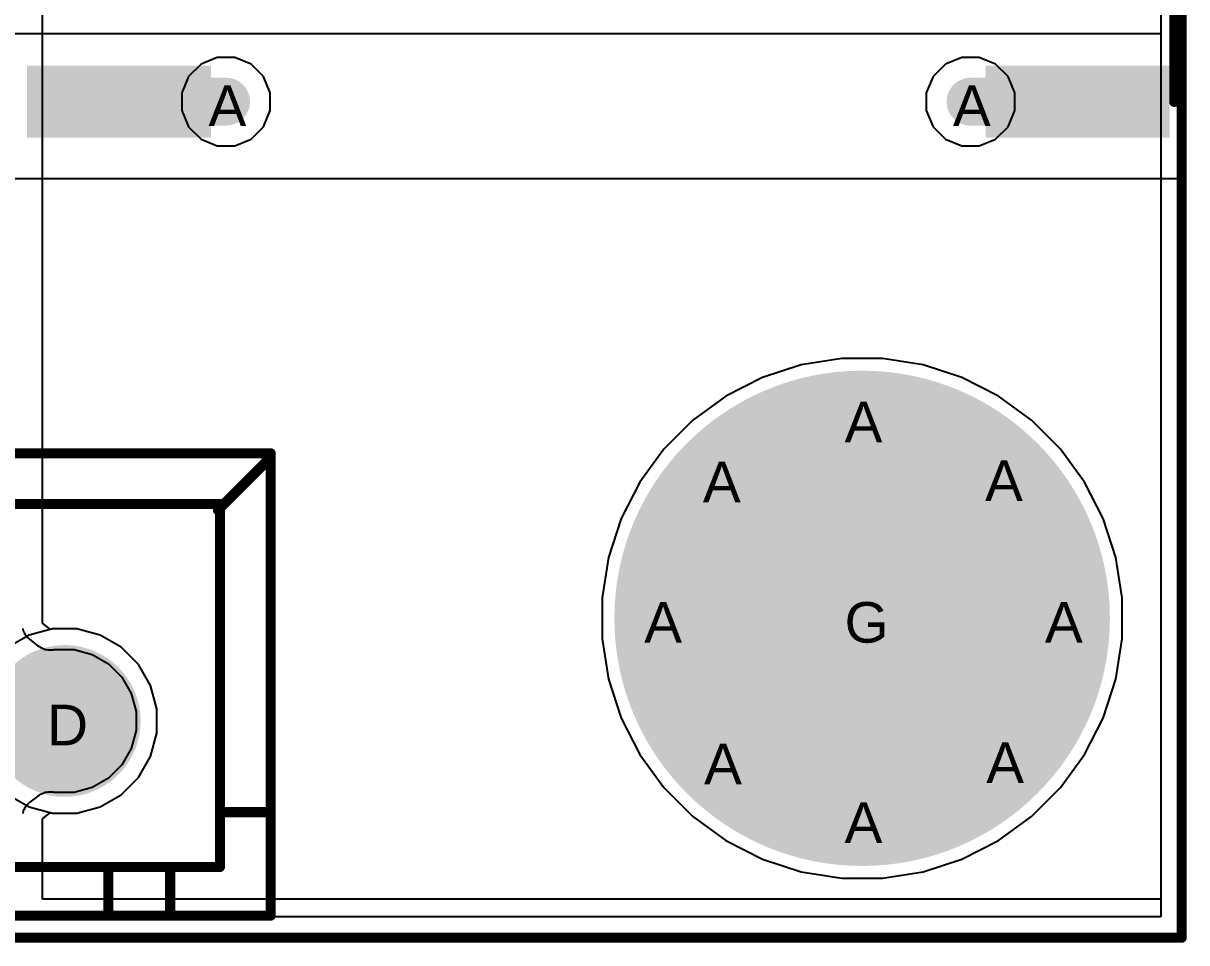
# Model space of a CAD drawing. Header units: inches. Extents: x 0 to 208, y 0 to 213.
# Drawn here: x 5.335 to 5.908, y -0.003 to 0.451 of the extents above; entities that cross this region are included whole.
import ezdxf

# ---------------------------------------------------------------- set-up
doc = ezdxf.new("R2010")
doc.units = ezdxf.units.IN
doc.header["$MEASUREMENT"] = 0
for name, color, linetype in [('Board_Outline', 216, 'Continuous'), ('Bottom Layer', 5, 'Continuous'), ('Bottom Overlay', 54, 'Continuous'), ('Bottom Paste', 16, 'Continuous'), ('Bottom Solder', 6, 'Continuous'), ('Drill Drawing', 1, 'Continuous'), ('L2_GND1', 16, 'Continuous'), ('L3_SIG1', 76, 'Continuous'), ('L4_PWR', 90, 'Continuous'), ('L5_GND2', 156, 'Continuous'), ('L6_SIG2', 130, 'Continuous'), ('L7_GND3', 216, 'Continuous'), ('Multi-Layer', 9, 'Continuous'), ('Pad Holes', 156, 'Continuous'), ('Top Layer', 1, 'Continuous'), ('Top Overlay', 2, 'Continuous'), ('Top Solder', 216, 'Continuous'), ('Via Holes', 16, 'Continuous')]:
    doc.layers.add(name, color=color, linetype=linetype)
doc.styles.add('Arial', font='', dxfattribs={"height": 0.2})
doc.styles.get('Arial').set_extended_font_data('Arial')

# ---------------------------------------------------------------- blocks, each defined once
blk = doc.blocks.new('XH_2A_Y_178')
at = {"layer": 'Bottom Layer'}
h = blk.add_hatch(color=5, dxfattribs=at)
edge = h.paths.add_edge_path()
edge.add_arc((0, 0), 0.03543, 0, 360)
h = blk.add_hatch(color=5, dxfattribs=at)
edge = h.paths.add_edge_path()
edge.add_arc((0.0985, 0), 0.03543, 0, 360)
at = {"layer": 'Bottom Solder'}
h = blk.add_hatch(color=6, dxfattribs=at)
edge = h.paths.add_edge_path()
edge.add_arc((0, 0), 0.03743, 0, 360)
h = blk.add_hatch(color=6, dxfattribs=at)
edge = h.paths.add_edge_path()
edge.add_arc((0.0985, 0), 0.03743, 0, 360)
at = {"layer": 'L2_GND1'}
h = blk.add_hatch(color=16, dxfattribs=at)
edge = h.paths.add_edge_path()
edge.add_arc((0, 0), 0.03543, 0, 360)
h = blk.add_hatch(color=16, dxfattribs=at)
edge = h.paths.add_edge_path()
edge.add_arc((0.0985, 0), 0.03543, 0, 360)
at = {"layer": 'L3_SIG1'}
h = blk.add_hatch(color=76, dxfattribs=at)
edge = h.paths.add_edge_path()
edge.add_arc((0, 0), 0.03543, 0, 360)
h = blk.add_hatch(color=76, dxfattribs=at)
edge = h.paths.add_edge_path()
edge.add_arc((0.0985, 0), 0.03543, 0, 360)
at = {"layer": 'L4_PWR'}
h = blk.add_hatch(color=90, dxfattribs=at)
edge = h.paths.add_edge_path()
edge.add_arc((0, 0), 0.03543, 0, 360)
h = blk.add_hatch(color=90, dxfattribs=at)
edge = h.paths.add_edge_path()
edge.add_arc((0.0985, 0), 0.03543, 0, 360)
at = {"layer": 'L5_GND2'}
h = blk.add_hatch(color=156, dxfattribs=at)
edge = h.paths.add_edge_path()
edge.add_arc((0, 0), 0.03543, 0, 360)
h = blk.add_hatch(color=156, dxfattribs=at)
edge = h.paths.add_edge_path()
edge.add_arc((0.0985, 0), 0.03543, 0, 360)
at = {"layer": 'L6_SIG2'}
h = blk.add_hatch(color=130, dxfattribs=at)
edge = h.paths.add_edge_path()
edge.add_arc((0, 0), 0.03543, 0, 360)
h = blk.add_hatch(color=130, dxfattribs=at)
edge = h.paths.add_edge_path()
edge.add_arc((0.0985, 0), 0.03543, 0, 360)
at = {"layer": 'L7_GND3'}
h = blk.add_hatch(color=216, dxfattribs=at)
edge = h.paths.add_edge_path()
edge.add_arc((0, 0), 0.03543, 0, 360)
h = blk.add_hatch(color=216, dxfattribs=at)
edge = h.paths.add_edge_path()
edge.add_arc((0.0985, 0), 0.03543, 0, 360)
at = {"layer": 'Multi-Layer'}
h = blk.add_hatch(color=9, dxfattribs=at)
edge = h.paths.add_edge_path()
edge.add_arc((0, 0), 0.03543, 0, 360)
h = blk.add_hatch(color=9, dxfattribs=at)
edge = h.paths.add_edge_path()
edge.add_arc((0.0985, 0), 0.03543, 0, 360)
at = {"layer": 'Pad Holes'}
h = blk.add_hatch(color=7, dxfattribs=at)
edge = h.paths.add_edge_path()
edge.add_arc((0, 0), 0.01969, 0, 360)
h = blk.add_hatch(color=7, dxfattribs=at)
edge = h.paths.add_edge_path()
edge.add_arc((0.0985, 0), 0.01969, 0, 360)
at = {"layer": 'Top Layer'}
h = blk.add_hatch(color=1, dxfattribs=at)
edge = h.paths.add_edge_path()
edge.add_arc((0, 0), 0.03543, 0, 360)
h = blk.add_hatch(color=1, dxfattribs=at)
edge = h.paths.add_edge_path()
edge.add_arc((0.0985, 0), 0.03543, 0, 360)
at = {"layer": 'Top Solder'}
h = blk.add_hatch(color=216, dxfattribs=at)
edge = h.paths.add_edge_path()
edge.add_arc((0, 0), 0.03743, 0, 360)
h = blk.add_hatch(color=216, dxfattribs=at)
edge = h.paths.add_edge_path()
edge.add_arc((0.0985, 0), 0.03743, 0, 360)
at = {"layer": 'Top Overlay'}
for points in [[(-0.096, 0.132, 0.005, 0.005, 0), (0.19928, 0.132, 0.005, 0.005, 0)], [(-0.096, -0.09635, 0.005, 0.005, 0), (-0.096, 0.132, 0.005, 0.005, 0)], [(-0.095, 0.128, 0.005, 0.005, 0), (-0.095, 0.131, 0.005, 0.005, 0)], [(0.198, 0.128, 0.005, 0.005, 0), (0.198, 0.131, 0.005, 0.005, 0)], [(0.2, -0.096, 0.005, 0.005, 0), (0.2, 0.132, 0.005, 0.005, 0)], [(-0.095, 0.128, 0.005, 0.005, 0), (-0.071, 0.104, 0.005, 0.005, 0)], [(0.174, 0.104, 0.005, 0.005, 0), (0.198, 0.128, 0.005, 0.005, 0)], [(-0.072, 0.107, 0.005, 0.005, 0), (0.175, 0.107, 0.005, 0.005, 0)], [(0.175, -0.072, 0.005, 0.005, 0), (0.175, 0.107, 0.005, 0.005, 0)], [(-0.072, 0.106, 0.005, 0.005, 0), (-0.071, 0.106, 0.005, 0.005, 0)], [(-0.072, -0.072, 0.005, 0.005, 0), (-0.072, 0.106, 0.005, 0.005, 0)], [(-0.096, -0.038, 0.005, 0.005, 0), (-0.073, -0.038, 0.005, 0.005, 0)], [(0.176, -0.045, 0.005, 0.005, 0), (0.199, -0.045, 0.005, 0.005, 0)], [(-0.072, -0.072, 0.005, 0.005, 0), (0.175, -0.072, 0.005, 0.005, 0)], [(-0.047, -0.095, 0.005, 0.005, 0), (-0.047, -0.072, 0.005, 0.005, 0)], [(-0.0165, -0.0955, 0.005, 0.005, 0), (-0.0165, -0.0725, 0.005, 0.005, 0)], [(0.12, -0.095, 0.005, 0.005, 0), (0.12, -0.072, 0.005, 0.005, 0)], [(0.1505, -0.0955, 0.005, 0.005, 0), (0.1505, -0.0725, 0.005, 0.005, 0)], [(-0.09528, -0.096, 0.005, 0.005, 0), (0.2, -0.096, 0.005, 0.005, 0)]]:
    blk.add_lwpolyline(points, format="xyseb", dxfattribs=at)
for points in [[(-0.09725, 0.132, 0.0025, 0.0025, 1), (-0.09475, 0.132, 0.0025, 0.0025, 1)], [(-0.09725, 0.132, 0.0025, 0.0025, 1), (-0.09475, 0.132, 0.0025, 0.0025, 1)], [(-0.09625, 0.131, 0.0025, 0.0025, 1), (-0.09375, 0.131, 0.0025, 0.0025, 1)], [(0.19675, 0.131, 0.0025, 0.0025, 1), (0.19925, 0.131, 0.0025, 0.0025, 1)], [(0.19803, 0.132, 0.0025, 0.0025, 1), (0.20053, 0.132, 0.0025, 0.0025, 1)], [(0.19875, 0.132, 0.0025, 0.0025, 1), (0.20125, 0.132, 0.0025, 0.0025, 1)], [(-0.09625, 0.128, 0.0025, 0.0025, 1), (-0.09375, 0.128, 0.0025, 0.0025, 1)], [(-0.09625, 0.128, 0.0025, 0.0025, 1), (-0.09375, 0.128, 0.0025, 0.0025, 1)], [(0.19675, 0.128, 0.0025, 0.0025, 1), (0.19925, 0.128, 0.0025, 0.0025, 1)], [(0.19675, 0.128, 0.0025, 0.0025, 1), (0.19925, 0.128, 0.0025, 0.0025, 1)], [(-0.07325, 0.107, 0.0025, 0.0025, 1), (-0.07075, 0.107, 0.0025, 0.0025, 1)], [(0.17375, 0.107, 0.0025, 0.0025, 1), (0.17625, 0.107, 0.0025, 0.0025, 1)], [(0.17375, 0.107, 0.0025, 0.0025, 1), (0.17625, 0.107, 0.0025, 0.0025, 1)], [(-0.07325, 0.106, 0.0025, 0.0025, 1), (-0.07075, 0.106, 0.0025, 0.0025, 1)], [(-0.07325, 0.106, 0.0025, 0.0025, 1), (-0.07075, 0.106, 0.0025, 0.0025, 1)], [(-0.07225, 0.106, 0.0025, 0.0025, 1), (-0.06975, 0.106, 0.0025, 0.0025, 1)], [(-0.07225, 0.104, 0.0025, 0.0025, 1), (-0.06975, 0.104, 0.0025, 0.0025, 1)], [(0.17275, 0.104, 0.0025, 0.0025, 1), (0.17525, 0.104, 0.0025, 0.0025, 1)], [(-0.09725, -0.038, 0.0025, 0.0025, 1), (-0.09475, -0.038, 0.0025, 0.0025, 1)], [(-0.07425, -0.038, 0.0025, 0.0025, 1), (-0.07175, -0.038, 0.0025, 0.0025, 1)], [(0.17475, -0.045, 0.0025, 0.0025, 1), (0.17725, -0.045, 0.0025, 0.0025, 1)], [(0.19775, -0.045, 0.0025, 0.0025, 1), (0.20025, -0.045, 0.0025, 0.0025, 1)], [(-0.07325, -0.072, 0.0025, 0.0025, 1), (-0.07075, -0.072, 0.0025, 0.0025, 1)], [(-0.07325, -0.072, 0.0025, 0.0025, 1), (-0.07075, -0.072, 0.0025, 0.0025, 1)], [(-0.04825, -0.072, 0.0025, 0.0025, 1), (-0.04575, -0.072, 0.0025, 0.0025, 1)], [(-0.01775, -0.0725, 0.0025, 0.0025, 1), (-0.01525, -0.0725, 0.0025, 0.0025, 1)], [(0.11875, -0.072, 0.0025, 0.0025, 1), (0.12125, -0.072, 0.0025, 0.0025, 1)], [(0.14925, -0.0725, 0.0025, 0.0025, 1), (0.15175, -0.0725, 0.0025, 0.0025, 1)], [(0.17375, -0.072, 0.0025, 0.0025, 1), (0.17625, -0.072, 0.0025, 0.0025, 1)], [(0.17375, -0.072, 0.0025, 0.0025, 1), (0.17625, -0.072, 0.0025, 0.0025, 1)], [(-0.09725, -0.09635, 0.0025, 0.0025, 1), (-0.09475, -0.09635, 0.0025, 0.0025, 1)], [(-0.09653, -0.096, 0.0025, 0.0025, 1), (-0.09403, -0.096, 0.0025, 0.0025, 1)], [(-0.04825, -0.095, 0.0025, 0.0025, 1), (-0.04575, -0.095, 0.0025, 0.0025, 1)], [(-0.01775, -0.0955, 0.0025, 0.0025, 1), (-0.01525, -0.0955, 0.0025, 0.0025, 1)], [(0.11875, -0.095, 0.0025, 0.0025, 1), (0.12125, -0.095, 0.0025, 0.0025, 1)], [(0.14925, -0.0955, 0.0025, 0.0025, 1), (0.15175, -0.0955, 0.0025, 0.0025, 1)], [(0.19875, -0.096, 0.0025, 0.0025, 1), (0.20125, -0.096, 0.0025, 0.0025, 1)], [(0.19875, -0.096, 0.0025, 0.0025, 1), (0.20125, -0.096, 0.0025, 0.0025, 1)]]:
    blk.add_lwpolyline(points, format="xyseb", close=True, dxfattribs=at)
blk = doc.blocks.new('XKNANO_113_B_281')
at = {"layer": 'Bottom Layer'}
for points in [[(0.24213, 0.30669), (0.26969, 0.30669), (0.26969, 0.22402), (0.24213, 0.22402)], [(0.24213, -0.16575), (0.26969, -0.16575), (0.26969, -0.24843), (0.24213, -0.24843)]]:
    blk.add_hatch(color=5, dxfattribs=at).paths.add_polyline_path(points)
at = {"layer": 'Bottom Paste'}
for points in [[(0.24213, 0.30669), (0.26969, 0.30669), (0.26969, 0.22402), (0.24213, 0.22402)], [(0.24213, -0.16575), (0.26969, -0.16575), (0.26969, -0.24843), (0.24213, -0.24843)]]:
    blk.add_hatch(color=16, dxfattribs=at).paths.add_polyline_path(points)
at = {"layer": 'Bottom Solder'}
for points in [[(0.23813, 0.31069), (0.27369, 0.31069), (0.27369, 0.22002), (0.23813, 0.22002)], [(0.23813, -0.16175), (0.27369, -0.16175), (0.27369, -0.25243), (0.23813, -0.25243)]]:
    blk.add_hatch(color=6, dxfattribs=at).paths.add_polyline_path(points)
at = {"layer": 'Bottom Overlay'}
blk.add_lwpolyline([(0.256, 0.313, 0.005, 0.005, 0), (-0.257, 0.313, 0.005, 0.005, 0)], format="xyseb", dxfattribs=at)
blk.add_lwpolyline([(0.25475, 0.313, 0.0025, 0.0025, 1), (0.25725, 0.313, 0.0025, 0.0025, 1)], format="xyseb", close=True, dxfattribs=at)

msp = doc.modelspace()

# ---------------------------------------------------------------- hatches: boundary and pattern name
at = {"layer": 'Bottom Layer'}
for points in [[(5.38177, 0.42406), (5.38177, 0.40039), (5.43453, 0.40039), (5.43453, 0.42406)], [(5.85421, 0.40043), (5.85421, 0.42409), (5.80145, 0.42409), (5.80145, 0.40043)]]:
    msp.add_hatch(color=5, dxfattribs=at).paths.add_polyline_path(points)
h = msp.add_hatch(color=5, dxfattribs=at)
edge = h.paths.add_edge_path()
edge.add_arc((5.43453, 0.41225), 0.01181, 0, 360)
h = msp.add_hatch(color=5, dxfattribs=at)
edge = h.paths.add_edge_path()
edge.add_arc((5.80145, 0.41224), 0.01181, 0, 360)
h = msp.add_hatch(color=5, dxfattribs=at)
edge = h.paths.add_edge_path()
edge.add_arc((5.74803, 0.15748), 0.11811, 0, 360)
h = msp.add_hatch(color=5, dxfattribs=at)
edge = h.paths.add_edge_path()
edge.add_arc((5.74803, 0.25623), 0.01181, 0, 360)
h = msp.add_hatch(color=5, dxfattribs=at)
edge = h.paths.add_edge_path()
edge.add_arc((5.67821, 0.22672), 0.01181, 0, 360)
h = msp.add_hatch(color=5, dxfattribs=at)
edge = h.paths.add_edge_path()
edge.add_arc((5.81727, 0.22731), 0.01181, 0, 360)
h = msp.add_hatch(color=5, dxfattribs=at)
edge = h.paths.add_edge_path()
edge.add_arc((5.64929, 0.15748), 0.01181, 0, 360)
h = msp.add_hatch(color=5, dxfattribs=at)
edge = h.paths.add_edge_path()
edge.add_arc((5.84678, 0.15748), 0.01181, 0, 360)
h = msp.add_hatch(color=5, dxfattribs=at)
edge = h.paths.add_edge_path()
edge.add_arc((5.6788, 0.08765), 0.01181, 0, 360)
h = msp.add_hatch(color=5, dxfattribs=at)
edge = h.paths.add_edge_path()
edge.add_arc((5.81786, 0.08824), 0.01181, 0, 360)
h = msp.add_hatch(color=5, dxfattribs=at)
edge = h.paths.add_edge_path()
edge.add_arc((5.74803, 0.05873), 0.01181, 0, 360)
at = {"layer": 'Bottom Solder'}
h = msp.add_hatch(color=6, dxfattribs=at)
edge = h.paths.add_edge_path()
edge.add_arc((5.74803, 0.15748), 0.12211, 0, 360)
at = {"layer": 'L2_GND1'}
h = msp.add_hatch(color=16, dxfattribs=at)
edge = h.paths.add_edge_path()
edge.add_arc((5.43453, 0.41225), 0.01181, 0, 360)
h = msp.add_hatch(color=16, dxfattribs=at)
edge = h.paths.add_edge_path()
edge.add_arc((5.80145, 0.41224), 0.01181, 0, 360)
h = msp.add_hatch(color=16, dxfattribs=at)
edge = h.paths.add_edge_path()
edge.add_arc((5.74803, 0.15748), 0.11811, 0, 360)
h = msp.add_hatch(color=16, dxfattribs=at)
edge = h.paths.add_edge_path()
edge.add_arc((5.74803, 0.25623), 0.01181, 0, 360)
h = msp.add_hatch(color=16, dxfattribs=at)
edge = h.paths.add_edge_path()
edge.add_arc((5.67821, 0.22672), 0.01181, 0, 360)
h = msp.add_hatch(color=16, dxfattribs=at)
edge = h.paths.add_edge_path()
edge.add_arc((5.81727, 0.22731), 0.01181, 0, 360)
h = msp.add_hatch(color=16, dxfattribs=at)
edge = h.paths.add_edge_path()
edge.add_arc((5.64929, 0.15748), 0.01181, 0, 360)
h = msp.add_hatch(color=16, dxfattribs=at)
edge = h.paths.add_edge_path()
edge.add_arc((5.84678, 0.15748), 0.01181, 0, 360)
h = msp.add_hatch(color=16, dxfattribs=at)
edge = h.paths.add_edge_path()
edge.add_arc((5.6788, 0.08765), 0.01181, 0, 360)
h = msp.add_hatch(color=16, dxfattribs=at)
edge = h.paths.add_edge_path()
edge.add_arc((5.81786, 0.08824), 0.01181, 0, 360)
h = msp.add_hatch(color=16, dxfattribs=at)
edge = h.paths.add_edge_path()
edge.add_arc((5.74803, 0.05873), 0.01181, 0, 360)
at = {"layer": 'L3_SIG1'}
h = msp.add_hatch(color=76, dxfattribs=at)
edge = h.paths.add_edge_path()
edge.add_arc((5.43453, 0.41225), 0.01181, 0, 360)
h = msp.add_hatch(color=76, dxfattribs=at)
edge = h.paths.add_edge_path()
edge.add_arc((5.80145, 0.41224), 0.01181, 0, 360)
h = msp.add_hatch(color=76, dxfattribs=at)
edge = h.paths.add_edge_path()
edge.add_arc((5.74803, 0.15748), 0.11811, 0, 360)
h = msp.add_hatch(color=76, dxfattribs=at)
edge = h.paths.add_edge_path()
edge.add_arc((5.74803, 0.25623), 0.01181, 0, 360)
h = msp.add_hatch(color=76, dxfattribs=at)
edge = h.paths.add_edge_path()
edge.add_arc((5.67821, 0.22672), 0.01181, 0, 360)
h = msp.add_hatch(color=76, dxfattribs=at)
edge = h.paths.add_edge_path()
edge.add_arc((5.81727, 0.22731), 0.01181, 0, 360)
h = msp.add_hatch(color=76, dxfattribs=at)
edge = h.paths.add_edge_path()
edge.add_arc((5.64929, 0.15748), 0.01181, 0, 360)
h = msp.add_hatch(color=76, dxfattribs=at)
edge = h.paths.add_edge_path()
edge.add_arc((5.84678, 0.15748), 0.01181, 0, 360)
h = msp.add_hatch(color=76, dxfattribs=at)
edge = h.paths.add_edge_path()
edge.add_arc((5.6788, 0.08765), 0.01181, 0, 360)
h = msp.add_hatch(color=76, dxfattribs=at)
edge = h.paths.add_edge_path()
edge.add_arc((5.81786, 0.08824), 0.01181, 0, 360)
h = msp.add_hatch(color=76, dxfattribs=at)
edge = h.paths.add_edge_path()
edge.add_arc((5.74803, 0.05873), 0.01181, 0, 360)
at = {"layer": 'L4_PWR'}
h = msp.add_hatch(color=90, dxfattribs=at)
edge = h.paths.add_edge_path()
edge.add_arc((5.43453, 0.41225), 0.01181, 0, 360)
h = msp.add_hatch(color=90, dxfattribs=at)
edge = h.paths.add_edge_path()
edge.add_arc((5.80145, 0.41224), 0.01181, 0, 360)
h = msp.add_hatch(color=90, dxfattribs=at)
edge = h.paths.add_edge_path()
edge.add_arc((5.74803, 0.15748), 0.11811, 0, 360)
h = msp.add_hatch(color=90, dxfattribs=at)
edge = h.paths.add_edge_path()
edge.add_arc((5.74803, 0.25623), 0.01181, 0, 360)
h = msp.add_hatch(color=90, dxfattribs=at)
edge = h.paths.add_edge_path()
edge.add_arc((5.67821, 0.22672), 0.01181, 0, 360)
h = msp.add_hatch(color=90, dxfattribs=at)
edge = h.paths.add_edge_path()
edge.add_arc((5.81727, 0.22731), 0.01181, 0, 360)
h = msp.add_hatch(color=90, dxfattribs=at)
edge = h.paths.add_edge_path()
edge.add_arc((5.64929, 0.15748), 0.01181, 0, 360)
h = msp.add_hatch(color=90, dxfattribs=at)
edge = h.paths.add_edge_path()
edge.add_arc((5.84678, 0.15748), 0.01181, 0, 360)
h = msp.add_hatch(color=90, dxfattribs=at)
edge = h.paths.add_edge_path()
edge.add_arc((5.6788, 0.08765), 0.01181, 0, 360)
h = msp.add_hatch(color=90, dxfattribs=at)
edge = h.paths.add_edge_path()
edge.add_arc((5.81786, 0.08824), 0.01181, 0, 360)
h = msp.add_hatch(color=90, dxfattribs=at)
edge = h.paths.add_edge_path()
edge.add_arc((5.74803, 0.05873), 0.01181, 0, 360)
at = {"layer": 'L5_GND2'}
h = msp.add_hatch(color=156, dxfattribs=at)
edge = h.paths.add_edge_path()
edge.add_arc((5.43453, 0.41225), 0.01181, 0, 360)
h = msp.add_hatch(color=156, dxfattribs=at)
edge = h.paths.add_edge_path()
edge.add_arc((5.80145, 0.41224), 0.01181, 0, 360)
h = msp.add_hatch(color=156, dxfattribs=at)
edge = h.paths.add_edge_path()
edge.add_arc((5.74803, 0.15748), 0.11811, 0, 360)
h = msp.add_hatch(color=156, dxfattribs=at)
edge = h.paths.add_edge_path()
edge.add_arc((5.74803, 0.25623), 0.01181, 0, 360)
h = msp.add_hatch(color=156, dxfattribs=at)
edge = h.paths.add_edge_path()
edge.add_arc((5.67821, 0.22672), 0.01181, 0, 360)
h = msp.add_hatch(color=156, dxfattribs=at)
edge = h.paths.add_edge_path()
edge.add_arc((5.81727, 0.22731), 0.01181, 0, 360)
h = msp.add_hatch(color=156, dxfattribs=at)
edge = h.paths.add_edge_path()
edge.add_arc((5.64929, 0.15748), 0.01181, 0, 360)
h = msp.add_hatch(color=156, dxfattribs=at)
edge = h.paths.add_edge_path()
edge.add_arc((5.84678, 0.15748), 0.01181, 0, 360)
h = msp.add_hatch(color=156, dxfattribs=at)
edge = h.paths.add_edge_path()
edge.add_arc((5.6788, 0.08765), 0.01181, 0, 360)
h = msp.add_hatch(color=156, dxfattribs=at)
edge = h.paths.add_edge_path()
edge.add_arc((5.81786, 0.08824), 0.01181, 0, 360)
h = msp.add_hatch(color=156, dxfattribs=at)
edge = h.paths.add_edge_path()
edge.add_arc((5.74803, 0.05873), 0.01181, 0, 360)
at = {"layer": 'L6_SIG2'}
h = msp.add_hatch(color=130, dxfattribs=at)
edge = h.paths.add_edge_path()
edge.add_arc((5.43453, 0.41225), 0.01181, 0, 360)
h = msp.add_hatch(color=130, dxfattribs=at)
edge = h.paths.add_edge_path()
edge.add_arc((5.80145, 0.41224), 0.01181, 0, 360)
h = msp.add_hatch(color=130, dxfattribs=at)
edge = h.paths.add_edge_path()
edge.add_arc((5.74803, 0.15748), 0.11811, 0, 360)
h = msp.add_hatch(color=130, dxfattribs=at)
edge = h.paths.add_edge_path()
edge.add_arc((5.74803, 0.25623), 0.01181, 0, 360)
h = msp.add_hatch(color=130, dxfattribs=at)
edge = h.paths.add_edge_path()
edge.add_arc((5.67821, 0.22672), 0.01181, 0, 360)
h = msp.add_hatch(color=130, dxfattribs=at)
edge = h.paths.add_edge_path()
edge.add_arc((5.81727, 0.22731), 0.01181, 0, 360)
h = msp.add_hatch(color=130, dxfattribs=at)
edge = h.paths.add_edge_path()
edge.add_arc((5.64929, 0.15748), 0.01181, 0, 360)
h = msp.add_hatch(color=130, dxfattribs=at)
edge = h.paths.add_edge_path()
edge.add_arc((5.84678, 0.15748), 0.01181, 0, 360)
h = msp.add_hatch(color=130, dxfattribs=at)
edge = h.paths.add_edge_path()
edge.add_arc((5.6788, 0.08765), 0.01181, 0, 360)
h = msp.add_hatch(color=130, dxfattribs=at)
edge = h.paths.add_edge_path()
edge.add_arc((5.81786, 0.08824), 0.01181, 0, 360)
h = msp.add_hatch(color=130, dxfattribs=at)
edge = h.paths.add_edge_path()
edge.add_arc((5.74803, 0.05873), 0.01181, 0, 360)
at = {"layer": 'L7_GND3'}
h = msp.add_hatch(color=216, dxfattribs=at)
edge = h.paths.add_edge_path()
edge.add_arc((5.43453, 0.41225), 0.01181, 0, 360)
h = msp.add_hatch(color=216, dxfattribs=at)
edge = h.paths.add_edge_path()
edge.add_arc((5.80145, 0.41224), 0.01181, 0, 360)
h = msp.add_hatch(color=216, dxfattribs=at)
edge = h.paths.add_edge_path()
edge.add_arc((5.74803, 0.15748), 0.11811, 0, 360)
h = msp.add_hatch(color=216, dxfattribs=at)
edge = h.paths.add_edge_path()
edge.add_arc((5.74803, 0.25623), 0.01181, 0, 360)
h = msp.add_hatch(color=216, dxfattribs=at)
edge = h.paths.add_edge_path()
edge.add_arc((5.67821, 0.22672), 0.01181, 0, 360)
h = msp.add_hatch(color=216, dxfattribs=at)
edge = h.paths.add_edge_path()
edge.add_arc((5.81727, 0.22731), 0.01181, 0, 360)
h = msp.add_hatch(color=216, dxfattribs=at)
edge = h.paths.add_edge_path()
edge.add_arc((5.64929, 0.15748), 0.01181, 0, 360)
h = msp.add_hatch(color=216, dxfattribs=at)
edge = h.paths.add_edge_path()
edge.add_arc((5.84678, 0.15748), 0.01181, 0, 360)
h = msp.add_hatch(color=216, dxfattribs=at)
edge = h.paths.add_edge_path()
edge.add_arc((5.6788, 0.08765), 0.01181, 0, 360)
h = msp.add_hatch(color=216, dxfattribs=at)
edge = h.paths.add_edge_path()
edge.add_arc((5.81786, 0.08824), 0.01181, 0, 360)
h = msp.add_hatch(color=216, dxfattribs=at)
edge = h.paths.add_edge_path()
edge.add_arc((5.74803, 0.05873), 0.01181, 0, 360)
at = {"layer": 'Multi-Layer'}
h = msp.add_hatch(color=9, dxfattribs=at)
edge = h.paths.add_edge_path()
edge.add_arc((5.74803, 0.15748), 0.11811, 0, 360)
at = {"layer": 'Pad Holes'}
h = msp.add_hatch(color=7, dxfattribs=at)
edge = h.paths.add_edge_path()
edge.add_arc((5.74803, 0.15748), 0.07874, 0, 360)
at = {"layer": 'Top Layer'}
h = msp.add_hatch(color=1, dxfattribs=at)
edge = h.paths.add_edge_path()
edge.add_arc((5.43453, 0.41225), 0.01181, 0, 360)
h = msp.add_hatch(color=1, dxfattribs=at)
edge = h.paths.add_edge_path()
edge.add_arc((5.80145, 0.41224), 0.01181, 0, 360)
h = msp.add_hatch(color=1, dxfattribs=at)
edge = h.paths.add_edge_path()
edge.add_arc((5.74803, 0.15748), 0.11811, 0, 360)
h = msp.add_hatch(color=1, dxfattribs=at)
edge = h.paths.add_edge_path()
edge.add_arc((5.74803, 0.25623), 0.01181, 0, 360)
h = msp.add_hatch(color=1, dxfattribs=at)
edge = h.paths.add_edge_path()
edge.add_arc((5.67821, 0.22672), 0.01181, 0, 360)
h = msp.add_hatch(color=1, dxfattribs=at)
edge = h.paths.add_edge_path()
edge.add_arc((5.81727, 0.22731), 0.01181, 0, 360)
h = msp.add_hatch(color=1, dxfattribs=at)
edge = h.paths.add_edge_path()
edge.add_arc((5.64929, 0.15748), 0.01181, 0, 360)
h = msp.add_hatch(color=1, dxfattribs=at)
edge = h.paths.add_edge_path()
edge.add_arc((5.84678, 0.15748), 0.01181, 0, 360)
h = msp.add_hatch(color=1, dxfattribs=at)
edge = h.paths.add_edge_path()
edge.add_arc((5.6788, 0.08765), 0.01181, 0, 360)
h = msp.add_hatch(color=1, dxfattribs=at)
edge = h.paths.add_edge_path()
edge.add_arc((5.81786, 0.08824), 0.01181, 0, 360)
h = msp.add_hatch(color=1, dxfattribs=at)
edge = h.paths.add_edge_path()
edge.add_arc((5.74803, 0.05873), 0.01181, 0, 360)
at = {"layer": 'Top Solder'}
h = msp.add_hatch(color=216, dxfattribs=at)
edge = h.paths.add_edge_path()
edge.add_arc((5.74803, 0.15748), 0.12211, 0, 360)
at = {"layer": 'Via Holes'}
h = msp.add_hatch(color=7, dxfattribs=at)
edge = h.paths.add_edge_path()
edge.add_arc((5.43453, 0.41225), 0.00591, 0, 360)
h = msp.add_hatch(color=7, dxfattribs=at)
edge = h.paths.add_edge_path()
edge.add_arc((5.80145, 0.41224), 0.00591, 0, 360)
h = msp.add_hatch(color=7, dxfattribs=at)
edge = h.paths.add_edge_path()
edge.add_arc((5.74803, 0.25623), 0.00591, 0, 360)
h = msp.add_hatch(color=7, dxfattribs=at)
edge = h.paths.add_edge_path()
edge.add_arc((5.67821, 0.22672), 0.00591, 0, 360)
h = msp.add_hatch(color=7, dxfattribs=at)
edge = h.paths.add_edge_path()
edge.add_arc((5.81727, 0.22731), 0.00591, 0, 360)
h = msp.add_hatch(color=7, dxfattribs=at)
edge = h.paths.add_edge_path()
edge.add_arc((5.64929, 0.15748), 0.00591, 0, 360)
h = msp.add_hatch(color=7, dxfattribs=at)
edge = h.paths.add_edge_path()
edge.add_arc((5.84678, 0.15748), 0.00591, 0, 360)
h = msp.add_hatch(color=7, dxfattribs=at)
edge = h.paths.add_edge_path()
edge.add_arc((5.6788, 0.08765), 0.00591, 0, 360)
h = msp.add_hatch(color=7, dxfattribs=at)
edge = h.paths.add_edge_path()
edge.add_arc((5.81786, 0.08824), 0.00591, 0, 360)
h = msp.add_hatch(color=7, dxfattribs=at)
edge = h.paths.add_edge_path()
edge.add_arc((5.74803, 0.05873), 0.00591, 0, 360)

# ---------------------------------------------------------------- linework, layer by layer
at = {"layer": 'Board_Outline'}
for points in [[(5.90551, 0, 0.005, 0.005, 0), (5.90551, 4.33071, 0.005, 0.005, 0)], [(0, 0, 0.005, 0.005, 0), (5.90551, 0, 0.005, 0.005, 0)]]:
    msp.add_lwpolyline(points, format="xyseb", dxfattribs=at)
msp.add_lwpolyline([(5.90426, 0, 0.0025, 0.0025, 1), (5.90676, 0, 0.0025, 0.0025, 1)], format="xyseb", close=True, dxfattribs=at)
msp.add_lwpolyline([(5.90426, 0, 0.0025, 0.0025, 1), (5.90676, 0, 0.0025, 0.0025, 1)], format="xyseb", close=True, dxfattribs=at)
at = {"layer": 'Bottom Layer'}
for p, q in [((5.90551, 0.37443), (5.90551, 1.51)), ((5.29702, 0.37443), (5.90551, 0.37443)), ((5.29702, 0.37443), (5.89532, 0.37443)), ((5.89532, 0.37443), (5.89532, 0.0102)), ((5.71803, 0.28244), (5.69885, 0.2762)), ((5.73795, 0.28559), (5.71803, 0.28244)), ((5.75811, 0.28559), (5.73795, 0.28559)), ((5.77803, 0.28244), (5.75811, 0.28559)), ((5.79721, 0.2762), (5.77803, 0.28244)), ((5.69885, 0.2762), (5.68089, 0.26705)), ((5.81518, 0.26705), (5.79721, 0.2762)), ((5.68089, 0.26705), (5.66457, 0.2552)), ((5.83149, 0.2552), (5.81518, 0.26705)), ((5.66457, 0.2552), (5.65031, 0.24094)), ((5.84575, 0.24094), (5.83149, 0.2552)), ((5.65031, 0.24094), (5.63846, 0.22462)), ((5.8576, 0.22462), (5.84575, 0.24094)), ((5.63846, 0.22462), (5.62931, 0.20666)), ((5.86676, 0.20666), (5.8576, 0.22462)), ((5.62931, 0.20666), (5.62308, 0.18748)), ((5.87299, 0.18748), (5.86676, 0.20666)), ((5.62308, 0.18748), (5.61992, 0.16756)), ((5.87614, 0.16756), (5.87299, 0.18748)), ((5.61992, 0.16756), (5.61992, 0.1474)), ((5.87614, 0.1474), (5.87614, 0.16756)), ((5.61992, 0.1474), (5.62308, 0.12748)), ((5.87299, 0.12748), (5.87614, 0.1474)), ((5.62308, 0.12748), (5.62931, 0.1083)), ((5.86676, 0.1083), (5.87299, 0.12748)), ((5.62931, 0.1083), (5.63846, 0.09034)), ((5.8576, 0.09034), (5.86676, 0.1083)), ((5.63846, 0.09034), (5.65031, 0.07402)), ((5.84575, 0.07402), (5.8576, 0.09034)), ((5.65031, 0.07402), (5.66457, 0.05976)), ((5.83149, 0.05976), (5.84575, 0.07402)), ((5.66457, 0.05976), (5.68089, 0.04791)), ((5.81518, 0.04791), (5.83149, 0.05976)), ((5.68089, 0.04791), (5.69885, 0.03876)), ((5.79721, 0.03876), (5.81518, 0.04791)), ((5.69885, 0.03876), (5.71803, 0.03252)), ((5.77803, 0.03252), (5.79721, 0.03876)), ((5.71803, 0.03252), (5.73795, 0.02937)), ((5.73795, 0.02937), (5.75811, 0.02937)), ((5.75811, 0.02937), (5.77803, 0.03252)), ((5.89532, 0.0102), (4.89994, 0.0102))]:
    msp.add_line(p, q, dxfattribs=at)
at = {"layer": 'L2_GND1'}
for p, q in [((5.89532, 1.66572), (5.89532, 0.019)), ((5.344, 0.15506), (5.344, 1.51201)), ((5.42218, 0.43074), (5.41604, 0.4246)), ((5.43019, 0.43406), (5.42218, 0.43074)), ((5.43887, 0.43406), (5.43019, 0.43406)), ((5.44689, 0.43074), (5.43887, 0.43406)), ((5.45302, 0.4246), (5.44689, 0.43074)), ((5.7891, 0.43073), (5.78296, 0.4246)), ((5.79711, 0.43405), (5.7891, 0.43073)), ((5.80579, 0.43405), (5.79711, 0.43405)), ((5.81381, 0.43073), (5.80579, 0.43405)), ((5.81994, 0.4246), (5.81381, 0.43073)), ((5.41604, 0.4246), (5.41272, 0.41658)), ((5.45634, 0.41658), (5.45302, 0.4246)), ((5.78296, 0.4246), (5.77964, 0.41658)), ((5.82326, 0.41658), (5.81994, 0.4246)), ((5.41272, 0.41658), (5.41272, 0.40791)), ((5.45634, 0.40791), (5.45634, 0.41658)), ((5.77964, 0.41658), (5.77964, 0.4079)), ((5.82326, 0.4079), (5.82326, 0.41658)), ((5.41272, 0.40791), (5.41604, 0.39989)), ((5.45302, 0.39989), (5.45634, 0.40791)), ((5.77964, 0.4079), (5.78296, 0.39989)), ((5.81994, 0.39989), (5.82326, 0.4079)), ((5.41604, 0.39989), (5.42218, 0.39376)), ((5.44689, 0.39376), (5.45302, 0.39989)), ((5.78296, 0.39989), (5.7891, 0.39375)), ((5.81381, 0.39375), (5.81994, 0.39989)), ((5.42218, 0.39376), (5.43019, 0.39044)), ((5.43019, 0.39044), (5.43887, 0.39044)), ((5.43887, 0.39044), (5.44689, 0.39376)), ((5.7891, 0.39375), (5.79711, 0.39043)), ((5.79711, 0.39043), (5.80579, 0.39043)), ((5.80579, 0.39043), (5.81381, 0.39375)), ((5.34797, 0.15201), (5.344, 0.15506)), ((5.33432, 0.15246), (5.33458, 0.15116)), ((5.33458, 0.15116), (5.33495, 0.1506)), ((5.33495, 0.1506), (5.33517, 0.14996)), ((5.33517, 0.14996), (5.33605, 0.14896)), ((5.34902, 0.1523), (5.34797, 0.15201)), ((5.36098, 0.1523), (5.34902, 0.1523)), ((5.37254, 0.1492), (5.36098, 0.1523)), ((5.3829, 0.14322), (5.37254, 0.1492)), ((5.33605, 0.14896), (5.33679, 0.14785)), ((5.33679, 0.14785), (5.33735, 0.14747)), ((5.33735, 0.14747), (5.33779, 0.14697)), ((5.33779, 0.14697), (5.34176, 0.14392)), ((5.34176, 0.14392), (5.34236, 0.14363)), ((5.34236, 0.14363), (5.34287, 0.14318)), ((5.34287, 0.14318), (5.34413, 0.14275)), ((5.34413, 0.14275), (5.34533, 0.14216)), ((5.34533, 0.14216), (5.346, 0.14212)), ((5.346, 0.14212), (5.34664, 0.1419)), ((5.34664, 0.1419), (5.34797, 0.14199)), ((5.34797, 0.14199), (5.3493, 0.1419)), ((5.3493, 0.1419), (5.34987, 0.1421)), ((5.34987, 0.1421), (5.35964, 0.1421)), ((5.35964, 0.1421), (5.3686, 0.1397)), ((5.3686, 0.1397), (5.37664, 0.13506)), ((5.39136, 0.13476), (5.3829, 0.14322)), ((5.37664, 0.13506), (5.3832, 0.1285)), ((5.39734, 0.1244), (5.39136, 0.13476)), ((5.3832, 0.1285), (5.38784, 0.12046)), ((5.38784, 0.12046), (5.39024, 0.1115)), ((5.40043, 0.11284), (5.39734, 0.1244)), ((5.39024, 0.1115), (5.39024, 0.10222)), ((5.40043, 0.10088), (5.40043, 0.11284)), ((5.39024, 0.10222), (5.38784, 0.09326)), ((5.39734, 0.08933), (5.40043, 0.10088)), ((5.38784, 0.09326), (5.3832, 0.08523)), ((5.39136, 0.07897), (5.39734, 0.08933)), ((5.3832, 0.08523), (5.37664, 0.07867)), ((5.37664, 0.07867), (5.3686, 0.07403)), ((5.3829, 0.07051), (5.39136, 0.07897)), ((5.34176, 0.0698), (5.33779, 0.06676)), ((5.34236, 0.0701), (5.34176, 0.0698)), ((5.34287, 0.07054), (5.34236, 0.0701)), ((5.34413, 0.07097), (5.34287, 0.07054)), ((5.34533, 0.07156), (5.34413, 0.07097)), ((5.346, 0.0716), (5.34533, 0.07156)), ((5.34664, 0.07182), (5.346, 0.0716)), ((5.34797, 0.07173), (5.34664, 0.07182)), ((5.3493, 0.07182), (5.34797, 0.07173)), ((5.34987, 0.07163), (5.3493, 0.07182)), ((5.35964, 0.07163), (5.34987, 0.07163)), ((5.3686, 0.07403), (5.35964, 0.07163)), ((5.37254, 0.06453), (5.3829, 0.07051)), ((5.33495, 0.06313), (5.33458, 0.06257)), ((5.33517, 0.06377), (5.33495, 0.06313)), ((5.33605, 0.06477), (5.33517, 0.06377)), ((5.33679, 0.06588), (5.33605, 0.06477)), ((5.33735, 0.06625), (5.33679, 0.06588)), ((5.33779, 0.06676), (5.33735, 0.06625)), ((5.36098, 0.06143), (5.37254, 0.06453)), ((5.33458, 0.06257), (5.33432, 0.06126)), ((5.344, 0.05867), (5.34797, 0.06171)), ((5.344, 0.019), (5.344, 0.05867)), ((5.34797, 0.06171), (5.34902, 0.06143)), ((5.34902, 0.06143), (5.36098, 0.06143)), ((5.89532, 0.019), (5.344, 0.019))]:
    msp.add_line(p, q, dxfattribs=at)
at = {"layer": 'L3_SIG1'}
for p, q in [((5.89532, 4.32051), (5.89532, 0.0102)), ((5.71803, 0.28244), (5.69885, 0.2762)), ((5.73795, 0.28559), (5.71803, 0.28244)), ((5.75811, 0.28559), (5.73795, 0.28559)), ((5.77803, 0.28244), (5.75811, 0.28559)), ((5.79721, 0.2762), (5.77803, 0.28244)), ((5.69885, 0.2762), (5.68089, 0.26705)), ((5.81518, 0.26705), (5.79721, 0.2762)), ((5.68089, 0.26705), (5.66457, 0.2552)), ((5.83149, 0.2552), (5.81518, 0.26705)), ((5.66457, 0.2552), (5.65031, 0.24094)), ((5.84575, 0.24094), (5.83149, 0.2552)), ((5.65031, 0.24094), (5.63846, 0.22462)), ((5.8576, 0.22462), (5.84575, 0.24094)), ((5.63846, 0.22462), (5.62931, 0.20666)), ((5.86676, 0.20666), (5.8576, 0.22462)), ((5.62931, 0.20666), (5.62308, 0.18748)), ((5.87299, 0.18748), (5.86676, 0.20666)), ((5.62308, 0.18748), (5.61992, 0.16756)), ((5.87614, 0.16756), (5.87299, 0.18748)), ((5.61992, 0.16756), (5.61992, 0.1474)), ((5.87614, 0.1474), (5.87614, 0.16756)), ((5.61992, 0.1474), (5.62308, 0.12748)), ((5.87299, 0.12748), (5.87614, 0.1474)), ((5.62308, 0.12748), (5.62931, 0.1083)), ((5.86676, 0.1083), (5.87299, 0.12748)), ((5.62931, 0.1083), (5.63846, 0.09034)), ((5.8576, 0.09034), (5.86676, 0.1083)), ((5.63846, 0.09034), (5.65031, 0.07402)), ((5.84575, 0.07402), (5.8576, 0.09034)), ((5.65031, 0.07402), (5.66457, 0.05976)), ((5.83149, 0.05976), (5.84575, 0.07402)), ((5.66457, 0.05976), (5.68089, 0.04791)), ((5.81518, 0.04791), (5.83149, 0.05976)), ((5.68089, 0.04791), (5.69885, 0.03876)), ((5.79721, 0.03876), (5.81518, 0.04791)), ((5.69885, 0.03876), (5.71803, 0.03252)), ((5.77803, 0.03252), (5.79721, 0.03876)), ((5.71803, 0.03252), (5.73795, 0.02937)), ((5.73795, 0.02937), (5.75811, 0.02937)), ((5.75811, 0.02937), (5.77803, 0.03252)), ((5.89532, 0.0102), (5.1065, 0.0102))]:
    msp.add_line(p, q, dxfattribs=at)
at = {"layer": 'L4_PWR'}
for p, q in [((5.103, 0.4458), (5.89532, 0.4458)), ((5.89532, 0.4458), (5.89532, 0.0102)), ((5.42218, 0.43074), (5.41604, 0.4246)), ((5.43019, 0.43406), (5.42218, 0.43074)), ((5.43887, 0.43406), (5.43019, 0.43406)), ((5.44689, 0.43074), (5.43887, 0.43406)), ((5.45302, 0.4246), (5.44689, 0.43074)), ((5.7891, 0.43073), (5.78296, 0.4246)), ((5.79711, 0.43405), (5.7891, 0.43073)), ((5.80579, 0.43405), (5.79711, 0.43405)), ((5.81381, 0.43073), (5.80579, 0.43405)), ((5.81994, 0.4246), (5.81381, 0.43073)), ((5.41604, 0.4246), (5.41272, 0.41658)), ((5.45634, 0.41658), (5.45302, 0.4246)), ((5.78296, 0.4246), (5.77964, 0.41658)), ((5.82326, 0.41658), (5.81994, 0.4246)), ((5.41272, 0.41658), (5.41272, 0.40791)), ((5.45634, 0.40791), (5.45634, 0.41658)), ((5.77964, 0.41658), (5.77964, 0.4079)), ((5.82326, 0.4079), (5.82326, 0.41658)), ((5.41272, 0.40791), (5.41604, 0.39989)), ((5.45302, 0.39989), (5.45634, 0.40791)), ((5.77964, 0.4079), (5.78296, 0.39989)), ((5.81994, 0.39989), (5.82326, 0.4079)), ((5.41604, 0.39989), (5.42218, 0.39376)), ((5.44689, 0.39376), (5.45302, 0.39989)), ((5.78296, 0.39989), (5.7891, 0.39375)), ((5.81381, 0.39375), (5.81994, 0.39989)), ((5.42218, 0.39376), (5.43019, 0.39044)), ((5.43019, 0.39044), (5.43887, 0.39044)), ((5.43887, 0.39044), (5.44689, 0.39376)), ((5.7891, 0.39375), (5.79711, 0.39043)), ((5.79711, 0.39043), (5.80579, 0.39043)), ((5.80579, 0.39043), (5.81381, 0.39375)), ((5.71803, 0.28244), (5.69885, 0.2762)), ((5.73795, 0.28559), (5.71803, 0.28244)), ((5.75811, 0.28559), (5.73795, 0.28559)), ((5.77803, 0.28244), (5.75811, 0.28559)), ((5.79721, 0.2762), (5.77803, 0.28244)), ((5.69885, 0.2762), (5.68089, 0.26705)), ((5.81518, 0.26705), (5.79721, 0.2762)), ((5.68089, 0.26705), (5.66457, 0.2552)), ((5.83149, 0.2552), (5.81518, 0.26705)), ((5.66457, 0.2552), (5.65031, 0.24094)), ((5.84575, 0.24094), (5.83149, 0.2552)), ((5.65031, 0.24094), (5.63846, 0.22462)), ((5.8576, 0.22462), (5.84575, 0.24094)), ((5.63846, 0.22462), (5.62931, 0.20666)), ((5.86676, 0.20666), (5.8576, 0.22462)), ((5.62931, 0.20666), (5.62308, 0.18748)), ((5.87299, 0.18748), (5.86676, 0.20666)), ((5.62308, 0.18748), (5.61992, 0.16756)), ((5.87614, 0.16756), (5.87299, 0.18748)), ((5.61992, 0.16756), (5.61992, 0.1474)), ((5.87614, 0.1474), (5.87614, 0.16756)), ((5.33746, 0.1492), (5.3271, 0.14322)), ((5.34902, 0.1523), (5.33746, 0.1492)), ((5.36098, 0.1523), (5.34902, 0.1523)), ((5.37254, 0.1492), (5.36098, 0.1523)), ((5.3829, 0.14322), (5.37254, 0.1492)), ((5.61992, 0.1474), (5.62308, 0.12748)), ((5.87299, 0.12748), (5.87614, 0.1474)), ((5.39136, 0.13476), (5.3829, 0.14322)), ((5.39734, 0.1244), (5.39136, 0.13476)), ((5.62308, 0.12748), (5.62931, 0.1083)), ((5.86676, 0.1083), (5.87299, 0.12748)), ((5.40043, 0.11284), (5.39734, 0.1244)), ((5.40043, 0.10088), (5.40043, 0.11284)), ((5.62931, 0.1083), (5.63846, 0.09034)), ((5.8576, 0.09034), (5.86676, 0.1083)), ((5.39734, 0.08933), (5.40043, 0.10088)), ((5.39136, 0.07897), (5.39734, 0.08933)), ((5.63846, 0.09034), (5.65031, 0.07402)), ((5.84575, 0.07402), (5.8576, 0.09034)), ((5.3829, 0.07051), (5.39136, 0.07897)), ((5.3271, 0.07051), (5.33746, 0.06453)), ((5.37254, 0.06453), (5.3829, 0.07051)), ((5.65031, 0.07402), (5.66457, 0.05976)), ((5.83149, 0.05976), (5.84575, 0.07402)), ((5.33746, 0.06453), (5.34902, 0.06143)), ((5.36098, 0.06143), (5.37254, 0.06453)), ((5.34902, 0.06143), (5.36098, 0.06143)), ((5.66457, 0.05976), (5.68089, 0.04791)), ((5.81518, 0.04791), (5.83149, 0.05976)), ((5.68089, 0.04791), (5.69885, 0.03876)), ((5.79721, 0.03876), (5.81518, 0.04791)), ((5.69885, 0.03876), (5.71803, 0.03252)), ((5.77803, 0.03252), (5.79721, 0.03876)), ((5.71803, 0.03252), (5.73795, 0.02937)), ((5.73795, 0.02937), (5.75811, 0.02937)), ((5.75811, 0.02937), (5.77803, 0.03252)), ((5.89532, 0.0102), (3.69723, 0.0102))]:
    msp.add_line(p, q, dxfattribs=at)
at = {"layer": 'L5_GND2'}
for p, q in [((5.89532, 4.32051), (5.89532, 0.0102)), ((5.71803, 0.28244), (5.69885, 0.2762)), ((5.73795, 0.28559), (5.71803, 0.28244)), ((5.75811, 0.28559), (5.73795, 0.28559)), ((5.77803, 0.28244), (5.75811, 0.28559)), ((5.79721, 0.2762), (5.77803, 0.28244)), ((5.69885, 0.2762), (5.68089, 0.26705)), ((5.81518, 0.26705), (5.79721, 0.2762)), ((5.68089, 0.26705), (5.66457, 0.2552)), ((5.83149, 0.2552), (5.81518, 0.26705)), ((5.66457, 0.2552), (5.65031, 0.24094)), ((5.84575, 0.24094), (5.83149, 0.2552)), ((5.65031, 0.24094), (5.63846, 0.22462)), ((5.8576, 0.22462), (5.84575, 0.24094)), ((5.63846, 0.22462), (5.62931, 0.20666)), ((5.86676, 0.20666), (5.8576, 0.22462)), ((5.62931, 0.20666), (5.62308, 0.18748)), ((5.87299, 0.18748), (5.86676, 0.20666)), ((5.62308, 0.18748), (5.61992, 0.16756)), ((5.87614, 0.16756), (5.87299, 0.18748)), ((5.61992, 0.16756), (5.61992, 0.1474)), ((5.87614, 0.1474), (5.87614, 0.16756)), ((5.61992, 0.1474), (5.62308, 0.12748)), ((5.87299, 0.12748), (5.87614, 0.1474)), ((5.62308, 0.12748), (5.62931, 0.1083)), ((5.86676, 0.1083), (5.87299, 0.12748)), ((5.62931, 0.1083), (5.63846, 0.09034)), ((5.8576, 0.09034), (5.86676, 0.1083)), ((5.63846, 0.09034), (5.65031, 0.07402)), ((5.84575, 0.07402), (5.8576, 0.09034)), ((5.65031, 0.07402), (5.66457, 0.05976)), ((5.83149, 0.05976), (5.84575, 0.07402)), ((5.66457, 0.05976), (5.68089, 0.04791)), ((5.81518, 0.04791), (5.83149, 0.05976)), ((5.68089, 0.04791), (5.69885, 0.03876)), ((5.79721, 0.03876), (5.81518, 0.04791)), ((5.69885, 0.03876), (5.71803, 0.03252)), ((5.77803, 0.03252), (5.79721, 0.03876)), ((5.71803, 0.03252), (5.73795, 0.02937)), ((5.73795, 0.02937), (5.75811, 0.02937)), ((5.75811, 0.02937), (5.77803, 0.03252)), ((5.89532, 0.0102), (3.69723, 0.0102))]:
    msp.add_line(p, q, dxfattribs=at)
at = {"layer": 'L6_SIG2'}
for p, q in [((5.89532, 4.32051), (5.89532, 0.0102)), ((5.71803, 0.28244), (5.69885, 0.2762)), ((5.73795, 0.28559), (5.71803, 0.28244)), ((5.75811, 0.28559), (5.73795, 0.28559)), ((5.77803, 0.28244), (5.75811, 0.28559)), ((5.79721, 0.2762), (5.77803, 0.28244)), ((5.69885, 0.2762), (5.68089, 0.26705)), ((5.81518, 0.26705), (5.79721, 0.2762)), ((5.68089, 0.26705), (5.66457, 0.2552)), ((5.83149, 0.2552), (5.81518, 0.26705)), ((5.66457, 0.2552), (5.65031, 0.24094)), ((5.84575, 0.24094), (5.83149, 0.2552)), ((5.65031, 0.24094), (5.63846, 0.22462)), ((5.8576, 0.22462), (5.84575, 0.24094)), ((5.63846, 0.22462), (5.62931, 0.20666)), ((5.86676, 0.20666), (5.8576, 0.22462)), ((5.62931, 0.20666), (5.62308, 0.18748)), ((5.87299, 0.18748), (5.86676, 0.20666)), ((5.62308, 0.18748), (5.61992, 0.16756)), ((5.87614, 0.16756), (5.87299, 0.18748)), ((5.61992, 0.16756), (5.61992, 0.1474)), ((5.87614, 0.1474), (5.87614, 0.16756)), ((5.61992, 0.1474), (5.62308, 0.12748)), ((5.87299, 0.12748), (5.87614, 0.1474)), ((5.62308, 0.12748), (5.62931, 0.1083)), ((5.86676, 0.1083), (5.87299, 0.12748)), ((5.62931, 0.1083), (5.63846, 0.09034)), ((5.8576, 0.09034), (5.86676, 0.1083)), ((5.63846, 0.09034), (5.65031, 0.07402)), ((5.84575, 0.07402), (5.8576, 0.09034)), ((5.65031, 0.07402), (5.66457, 0.05976)), ((5.83149, 0.05976), (5.84575, 0.07402)), ((5.66457, 0.05976), (5.68089, 0.04791)), ((5.81518, 0.04791), (5.83149, 0.05976)), ((5.68089, 0.04791), (5.69885, 0.03876)), ((5.79721, 0.03876), (5.81518, 0.04791)), ((5.69885, 0.03876), (5.71803, 0.03252)), ((5.77803, 0.03252), (5.79721, 0.03876)), ((5.71803, 0.03252), (5.73795, 0.02937)), ((5.73795, 0.02937), (5.75811, 0.02937)), ((5.75811, 0.02937), (5.77803, 0.03252)), ((5.89532, 0.0102), (5.11083, 0.0102))]:
    msp.add_line(p, q, dxfattribs=at)
at = {"layer": 'L7_GND3'}
for p, q in [((5.89532, 4.32051), (5.89532, 0.0102)), ((5.71803, 0.28244), (5.69885, 0.2762)), ((5.73795, 0.28559), (5.71803, 0.28244)), ((5.75811, 0.28559), (5.73795, 0.28559)), ((5.77803, 0.28244), (5.75811, 0.28559)), ((5.79721, 0.2762), (5.77803, 0.28244)), ((5.69885, 0.2762), (5.68089, 0.26705)), ((5.81518, 0.26705), (5.79721, 0.2762)), ((5.68089, 0.26705), (5.66457, 0.2552)), ((5.83149, 0.2552), (5.81518, 0.26705)), ((5.66457, 0.2552), (5.65031, 0.24094)), ((5.84575, 0.24094), (5.83149, 0.2552)), ((5.65031, 0.24094), (5.63846, 0.22462)), ((5.8576, 0.22462), (5.84575, 0.24094)), ((5.63846, 0.22462), (5.62931, 0.20666)), ((5.86676, 0.20666), (5.8576, 0.22462)), ((5.62931, 0.20666), (5.62308, 0.18748)), ((5.87299, 0.18748), (5.86676, 0.20666)), ((5.62308, 0.18748), (5.61992, 0.16756)), ((5.87614, 0.16756), (5.87299, 0.18748)), ((5.61992, 0.16756), (5.61992, 0.1474)), ((5.87614, 0.1474), (5.87614, 0.16756)), ((5.61992, 0.1474), (5.62308, 0.12748)), ((5.87299, 0.12748), (5.87614, 0.1474)), ((5.62308, 0.12748), (5.62931, 0.1083)), ((5.86676, 0.1083), (5.87299, 0.12748)), ((5.62931, 0.1083), (5.63846, 0.09034)), ((5.8576, 0.09034), (5.86676, 0.1083)), ((5.63846, 0.09034), (5.65031, 0.07402)), ((5.84575, 0.07402), (5.8576, 0.09034)), ((5.65031, 0.07402), (5.66457, 0.05976)), ((5.83149, 0.05976), (5.84575, 0.07402)), ((5.66457, 0.05976), (5.68089, 0.04791)), ((5.81518, 0.04791), (5.83149, 0.05976)), ((5.68089, 0.04791), (5.69885, 0.03876)), ((5.79721, 0.03876), (5.81518, 0.04791)), ((5.69885, 0.03876), (5.71803, 0.03252)), ((5.77803, 0.03252), (5.79721, 0.03876)), ((5.71803, 0.03252), (5.73795, 0.02937)), ((5.73795, 0.02937), (5.75811, 0.02937)), ((5.75811, 0.02937), (5.77803, 0.03252)), ((5.89532, 0.0102), (3.69723, 0.0102))]:
    msp.add_line(p, q, dxfattribs=at)
at = {"layer": 'Top Layer'}
for p, q in [((5.89532, 4.32051), (5.89532, 0.0102)), ((5.71803, 0.28244), (5.69885, 0.2762)), ((5.73795, 0.28559), (5.71803, 0.28244)), ((5.75811, 0.28559), (5.73795, 0.28559)), ((5.77803, 0.28244), (5.75811, 0.28559)), ((5.79721, 0.2762), (5.77803, 0.28244)), ((5.69885, 0.2762), (5.68089, 0.26705)), ((5.81518, 0.26705), (5.79721, 0.2762)), ((5.68089, 0.26705), (5.66457, 0.2552)), ((5.83149, 0.2552), (5.81518, 0.26705)), ((5.66457, 0.2552), (5.65031, 0.24094)), ((5.84575, 0.24094), (5.83149, 0.2552)), ((5.65031, 0.24094), (5.63846, 0.22462)), ((5.8576, 0.22462), (5.84575, 0.24094)), ((5.63846, 0.22462), (5.62931, 0.20666)), ((5.86676, 0.20666), (5.8576, 0.22462)), ((5.62931, 0.20666), (5.62308, 0.18748)), ((5.87299, 0.18748), (5.86676, 0.20666)), ((5.62308, 0.18748), (5.61992, 0.16756)), ((5.87614, 0.16756), (5.87299, 0.18748)), ((5.61992, 0.16756), (5.61992, 0.1474)), ((5.87614, 0.1474), (5.87614, 0.16756)), ((5.61992, 0.1474), (5.62308, 0.12748)), ((5.87299, 0.12748), (5.87614, 0.1474)), ((5.62308, 0.12748), (5.62931, 0.1083)), ((5.86676, 0.1083), (5.87299, 0.12748)), ((5.62931, 0.1083), (5.63846, 0.09034)), ((5.8576, 0.09034), (5.86676, 0.1083)), ((5.63846, 0.09034), (5.65031, 0.07402)), ((5.84575, 0.07402), (5.8576, 0.09034)), ((5.65031, 0.07402), (5.66457, 0.05976)), ((5.83149, 0.05976), (5.84575, 0.07402)), ((5.66457, 0.05976), (5.68089, 0.04791)), ((5.81518, 0.04791), (5.83149, 0.05976)), ((5.68089, 0.04791), (5.69885, 0.03876)), ((5.79721, 0.03876), (5.81518, 0.04791)), ((5.69885, 0.03876), (5.71803, 0.03252)), ((5.77803, 0.03252), (5.79721, 0.03876)), ((5.71803, 0.03252), (5.73795, 0.02937)), ((5.73795, 0.02937), (5.75811, 0.02937)), ((5.75811, 0.02937), (5.77803, 0.03252)), ((5.89532, 0.0102), (4.90555, 0.0102))]:
    msp.add_line(p, q, dxfattribs=at)

# ---------------------------------------------------------------- block references
at = {"rotation": 270}
msp.add_blockref('XKNANO_113_B_281', (5.58886, 0.66815), dxfattribs=at)
msp.add_blockref('XH_2A_Y_178', (5.2565, 0.10686))

# ---------------------------------------------------------------- texts
at = {"layer": 'Drill Drawing', "style": 'Arial'}
for s, p in [('A', (5.42587, 0.40025)), ('A', (5.79279, 0.40025)), ('A', (5.73937, 0.24423)), ('A', (5.8086, 0.21531)), ('A', (5.66954, 0.21472)), ('A', (5.64062, 0.14548)), ('G', (5.73937, 0.14548)), ('A', (5.83811, 0.14548)), ('D', (5.34634, 0.09487)), ('A', (5.67013, 0.07566)), ('A', (5.80919, 0.07625)), ('A', (5.73937, 0.04674))]:
    msp.add_text(s, height=0.02, dxfattribs=at).set_placement(p)

doc.saveas('drawing.dxf')
